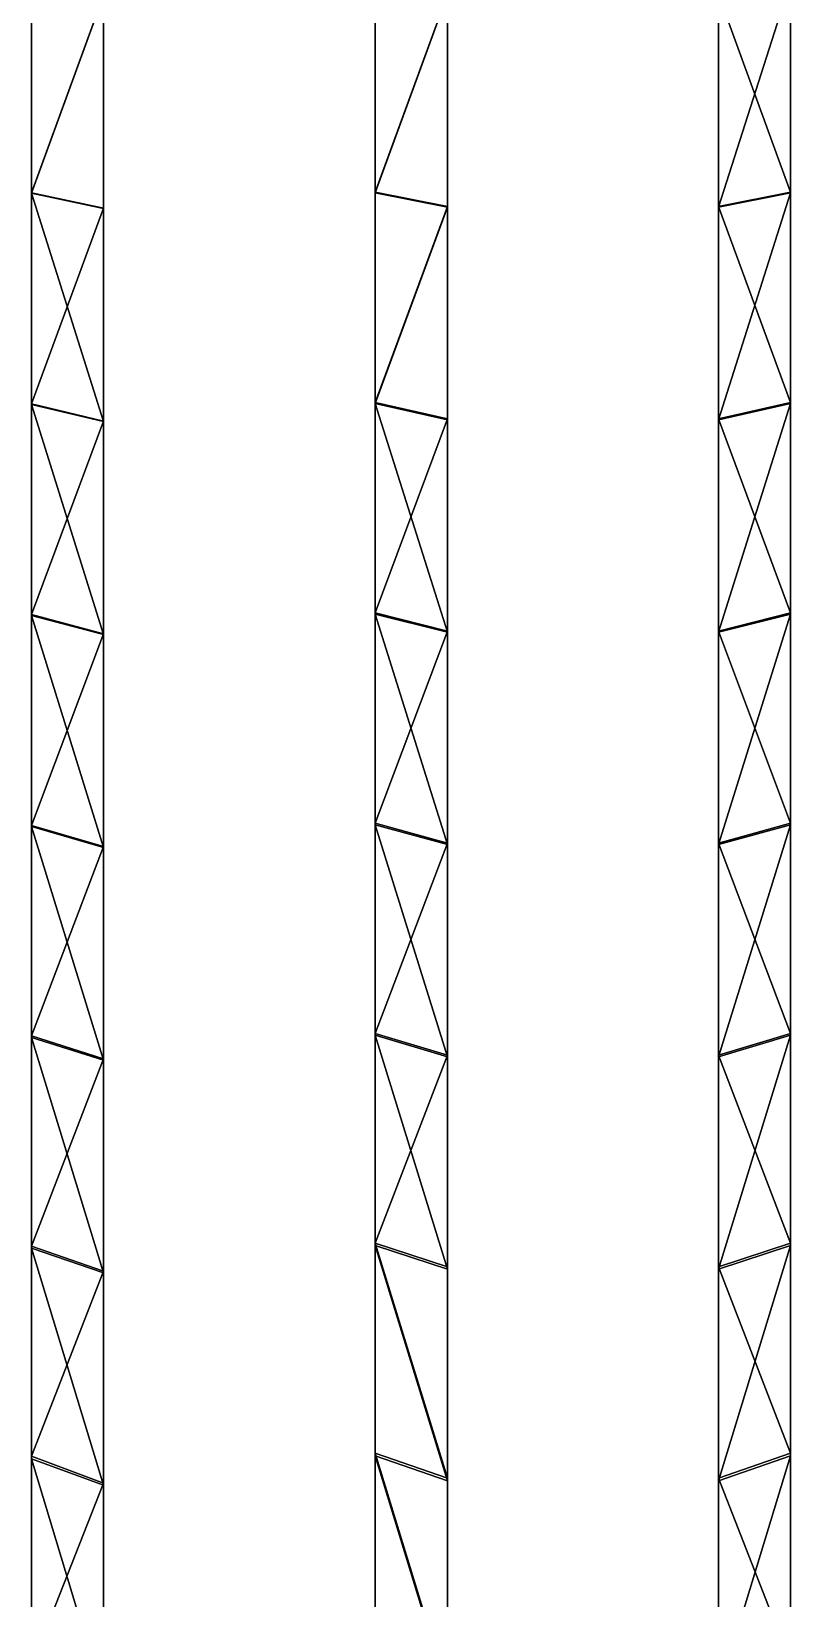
# Model space of a CAD drawing. Header units: inches. Extents: x -754 to 754, y 2181 to 6840.
# Drawn here: x -267 to 13, y 5676 to 6254 of the extents above; entities that cross this region are included whole.
import ezdxf

# ---------------------------------------------------------------- set-up
doc = ezdxf.new("R2010")
doc.units = ezdxf.units.IN
doc.header["$LTSCALE"] = 12.361043
doc.header["$MEASUREMENT"] = 0
for name, color, linetype in [('111', 7, 'CONTINUOUS'), ('112', 7, 'CONTINUOUS'), ('113', 7, 'CONTINUOUS'), ('124', 7, 'CONTINUOUS'), ('126', 7, 'CONTINUOUS'), ('127', 7, 'CONTINUOUS'), ('135', 7, 'CONTINUOUS'), ('137', 7, 'CONTINUOUS'), ('138', 7, 'CONTINUOUS'), ('36', 7, 'CONTINUOUS'), ('40', 7, 'CONTINUOUS'), ('43', 7, 'CONTINUOUS')]:
    doc.layers.add(name, color=color, linetype=linetype)

msp = doc.modelspace()

# ---------------------------------------------------------------- linework, layer by layer
at = {"layer": '111', "color": 7, "linetype": 'CONTINUOUS', "true_color": 0xa89b88}
for points in [[(-13.4, 6267.64, 45729.47), (-13.4, 6189.25, 45727.97), (13.2, 6272.28, 45729.52), (-13.4, 6267.64, 45729.47)], [(-13.4, 6189.25, 45727.97), (13.2, 6194.56, 45728.1), (13.2, 6272.28, 45729.52), (-13.4, 6189.25, 45727.97)], [(-13.4, 6189.25, 45727.97), (-13.4, 6110.88, 45725.5), (13.2, 6194.56, 45728.1), (-13.4, 6189.25, 45727.97)], [(-13.4, 6110.88, 45725.5), (13.2, 6116.85, 45725.72), (13.2, 6194.56, 45728.1), (-13.4, 6110.88, 45725.5)], [(-13.4, 6110.88, 45725.5), (-13.4, 6032.53, 45722.07), (13.2, 6116.85, 45725.72), (-13.4, 6110.88, 45725.5)], [(-13.4, 6032.53, 45722.07), (13.2, 6039.16, 45722.4), (13.2, 6116.85, 45725.72), (-13.4, 6032.53, 45722.07)], [(-13.4, 6032.53, 45722.07), (-13.4, 5954.22, 45717.67), (13.2, 6039.16, 45722.4), (-13.4, 6032.53, 45722.07)], [(-13.4, 5954.22, 45717.67), (13.2, 5961.52, 45718.12), (13.2, 6039.16, 45722.4), (-13.4, 5954.22, 45717.67)], [(-13.4, 5954.22, 45717.67), (-13.4, 5875.97, 45712.31), (13.2, 5961.52, 45718.12), (-13.4, 5954.22, 45717.67)], [(-13.4, 5875.97, 45712.31), (13.2, 5883.93, 45712.9), (13.2, 5961.52, 45718.12), (-13.4, 5875.97, 45712.31)], [(-13.4, 5875.97, 45712.31), (-13.4, 5797.78, 45705.98), (13.2, 5883.93, 45712.9), (-13.4, 5875.97, 45712.31)], [(-13.4, 5797.78, 45705.98), (13.2, 5806.4, 45706.73), (13.2, 5883.93, 45712.9), (-13.4, 5797.78, 45705.98)], [(-13.4, 5797.78, 45705.98), (-13.4, 5719.68, 45698.69), (13.2, 5806.4, 45706.73), (-13.4, 5797.78, 45705.98)], [(-13.4, 5719.68, 45698.69), (13.2, 5728.95, 45699.6), (13.2, 5806.4, 45706.73), (-13.4, 5719.68, 45698.69)], [(-13.4, 5719.68, 45698.69), (-13.4, 5641.67, 45690.43), (13.2, 5728.95, 45699.6), (-13.4, 5719.68, 45698.69)], [(-13.4, 5641.67, 45690.43), (13.2, 5651.6, 45691.54), (13.2, 5728.95, 45699.6), (-13.4, 5641.67, 45690.43)]]:
    msp.add_3dface(points, dxfattribs=at)
at = {"layer": '112', "color": 7, "linetype": 'CONTINUOUS', "true_color": 0xa89b88}
for points in [[(-13.4, 6267.74, 45719.47), (-13.4, 6189.45, 45717.97), (-13.4, 6189.25, 45727.97), (-13.4, 6267.74, 45719.47)], [(-13.4, 6267.64, 45729.47), (-13.4, 6267.74, 45719.47), (-13.4, 6189.25, 45727.97), (-13.4, 6267.64, 45729.47)], [(-13.4, 6189.45, 45717.97), (-13.4, 6111.19, 45715.51), (-13.4, 6110.88, 45725.5), (-13.4, 6189.45, 45717.97)], [(-13.4, 6189.25, 45727.97), (-13.4, 6189.45, 45717.97), (-13.4, 6110.88, 45725.5), (-13.4, 6189.25, 45727.97)], [(-13.4, 6111.19, 45715.51), (-13.4, 6032.96, 45712.08), (-13.4, 6032.53, 45722.07), (-13.4, 6111.19, 45715.51)], [(-13.4, 6110.88, 45725.5), (-13.4, 6111.19, 45715.51), (-13.4, 6032.53, 45722.07), (-13.4, 6110.88, 45725.5)], [(-13.4, 6032.96, 45712.08), (-13.4, 5954.78, 45707.69), (-13.4, 5954.22, 45717.67), (-13.4, 6032.96, 45712.08)], [(-13.4, 6032.53, 45722.07), (-13.4, 6032.96, 45712.08), (-13.4, 5954.22, 45717.67), (-13.4, 6032.53, 45722.07)], [(-13.4, 5954.78, 45707.69), (-13.4, 5876.67, 45702.33), (-13.4, 5875.97, 45712.31), (-13.4, 5954.78, 45707.69)], [(-13.4, 5954.22, 45717.67), (-13.4, 5954.78, 45707.69), (-13.4, 5875.97, 45712.31), (-13.4, 5954.22, 45717.67)], [(-13.4, 5876.67, 45702.33), (-13.4, 5798.62, 45696.02), (-13.4, 5797.78, 45705.98), (-13.4, 5876.67, 45702.33)], [(-13.4, 5875.97, 45712.31), (-13.4, 5876.67, 45702.33), (-13.4, 5797.78, 45705.98), (-13.4, 5875.97, 45712.31)], [(-13.4, 5798.62, 45696.02), (-13.4, 5720.66, 45688.74), (-13.4, 5719.68, 45698.69), (-13.4, 5798.62, 45696.02)], [(-13.4, 5797.78, 45705.98), (-13.4, 5798.62, 45696.02), (-13.4, 5719.68, 45698.69), (-13.4, 5797.78, 45705.98)], [(-13.4, 5720.66, 45688.74), (-13.4, 5642.8, 45680.5), (-13.4, 5719.68, 45698.69), (-13.4, 5720.66, 45688.74)], [(-13.4, 5719.68, 45698.69), (-13.4, 5642.8, 45680.5), (-13.4, 5641.67, 45690.43), (-13.4, 5719.68, 45698.69)]]:
    msp.add_3dface(points, dxfattribs=at)
at = {"layer": '113', "color": 7, "linetype": 'CONTINUOUS', "true_color": 0xa89b88}
for points in [[(13.2, 6194.8, 45718.1), (13.2, 6272.4, 45719.53), (13.2, 6194.56, 45728.1), (13.2, 6194.8, 45718.1)], [(13.2, 6194.56, 45728.1), (13.2, 6272.4, 45719.53), (13.2, 6272.28, 45729.52), (13.2, 6194.56, 45728.1)], [(13.2, 6117.22, 45715.73), (13.2, 6194.8, 45718.1), (13.2, 6116.85, 45725.72), (13.2, 6117.22, 45715.73)], [(13.2, 6116.85, 45725.72), (13.2, 6194.8, 45718.1), (13.2, 6194.56, 45728.1), (13.2, 6116.85, 45725.72)], [(13.2, 6039.66, 45712.41), (13.2, 6117.22, 45715.73), (13.2, 6039.16, 45722.4), (13.2, 6039.66, 45712.41)], [(13.2, 6039.16, 45722.4), (13.2, 6117.22, 45715.73), (13.2, 6116.85, 45725.72), (13.2, 6039.16, 45722.4)], [(13.2, 5962.13, 45708.14), (13.2, 6039.66, 45712.41), (13.2, 5961.52, 45718.12), (13.2, 5962.13, 45708.14)], [(13.2, 5961.52, 45718.12), (13.2, 6039.66, 45712.41), (13.2, 6039.16, 45722.4), (13.2, 5961.52, 45718.12)], [(13.2, 5884.66, 45702.93), (13.2, 5962.13, 45708.14), (13.2, 5883.93, 45712.9), (13.2, 5884.66, 45702.93)], [(13.2, 5883.93, 45712.9), (13.2, 5962.13, 45708.14), (13.2, 5961.52, 45718.12), (13.2, 5883.93, 45712.9)], [(13.2, 5807.26, 45696.76), (13.2, 5884.66, 45702.93), (13.2, 5883.93, 45712.9), (13.2, 5807.26, 45696.76)], [(13.2, 5806.4, 45706.73), (13.2, 5807.26, 45696.76), (13.2, 5883.93, 45712.9), (13.2, 5806.4, 45706.73)], [(13.2, 5729.93, 45689.65), (13.2, 5807.26, 45696.76), (13.2, 5806.4, 45706.73), (13.2, 5729.93, 45689.65)], [(13.2, 5728.95, 45699.6), (13.2, 5729.93, 45689.65), (13.2, 5806.4, 45706.73), (13.2, 5728.95, 45699.6)], [(13.2, 5652.7, 45681.6), (13.2, 5729.93, 45689.65), (13.2, 5728.95, 45699.6), (13.2, 5652.7, 45681.6)], [(13.2, 5651.6, 45691.54), (13.2, 5652.7, 45681.6), (13.2, 5728.95, 45699.6), (13.2, 5651.6, 45691.54)]]:
    msp.add_3dface(points, dxfattribs=at)
at = {"layer": '124', "color": 7, "linetype": 'CONTINUOUS', "true_color": 0xa89b88}
for points in [[(-113.3, 6267.64, 45729.47), (-139.9, 6272.28, 45729.52), (-139.9, 6194.56, 45728.1), (-113.3, 6267.64, 45729.47)], [(-113.3, 6189.25, 45727.97), (-113.3, 6267.64, 45729.47), (-139.9, 6194.56, 45728.1), (-113.3, 6189.25, 45727.97)], [(-113.3, 6189.25, 45727.97), (-139.9, 6194.56, 45728.1), (-139.9, 6116.85, 45725.72), (-113.3, 6189.25, 45727.97)], [(-113.3, 6110.88, 45725.5), (-113.3, 6189.25, 45727.97), (-139.9, 6116.85, 45725.72), (-113.3, 6110.88, 45725.5)], [(-113.3, 6032.53, 45722.07), (-113.3, 6110.88, 45725.5), (-139.9, 6116.85, 45725.72), (-113.3, 6032.53, 45722.07)], [(-113.3, 6032.53, 45722.07), (-139.9, 6116.85, 45725.72), (-139.9, 6039.17, 45722.4), (-113.3, 6032.53, 45722.07)], [(-113.3, 5954.22, 45717.67), (-113.3, 6032.53, 45722.07), (-139.9, 6039.17, 45722.4), (-113.3, 5954.22, 45717.67)], [(-113.3, 5954.22, 45717.67), (-139.9, 6039.17, 45722.4), (-139.9, 5961.52, 45718.12), (-113.3, 5954.22, 45717.67)], [(-113.3, 5875.97, 45712.31), (-113.3, 5954.22, 45717.67), (-139.9, 5961.52, 45718.12), (-113.3, 5875.97, 45712.31)], [(-113.3, 5875.97, 45712.31), (-139.9, 5961.52, 45718.12), (-139.9, 5883.93, 45712.9), (-113.3, 5875.97, 45712.31)], [(-113.3, 5797.78, 45705.98), (-113.3, 5875.97, 45712.31), (-139.9, 5883.93, 45712.9), (-113.3, 5797.78, 45705.98)], [(-113.3, 5797.78, 45705.98), (-139.9, 5883.93, 45712.9), (-139.9, 5806.4, 45706.73), (-113.3, 5797.78, 45705.98)], [(-113.3, 5719.68, 45698.69), (-113.3, 5797.78, 45705.98), (-139.9, 5806.4, 45706.73), (-113.3, 5719.68, 45698.69)], [(-113.3, 5719.68, 45698.69), (-139.9, 5806.4, 45706.73), (-139.9, 5728.96, 45699.61), (-113.3, 5719.68, 45698.69)], [(-113.3, 5641.67, 45690.43), (-113.3, 5719.68, 45698.69), (-139.9, 5728.96, 45699.61), (-113.3, 5641.67, 45690.43)], [(-113.3, 5641.67, 45690.43), (-139.9, 5728.96, 45699.61), (-139.9, 5651.61, 45691.54), (-113.3, 5641.67, 45690.43)]]:
    msp.add_3dface(points, dxfattribs=at)
at = {"layer": '126', "color": 7, "linetype": 'CONTINUOUS', "true_color": 0xa89b88}
for points in [[(-113.3, 6189.45, 45717.97), (-113.3, 6267.74, 45719.47), (-113.3, 6189.25, 45727.97), (-113.3, 6189.45, 45717.97)], [(-113.3, 6189.25, 45727.97), (-113.3, 6267.74, 45719.47), (-113.3, 6267.64, 45729.47), (-113.3, 6189.25, 45727.97)], [(-113.3, 6111.19, 45715.51), (-113.3, 6189.45, 45717.97), (-113.3, 6110.88, 45725.5), (-113.3, 6111.19, 45715.51)], [(-113.3, 6110.88, 45725.5), (-113.3, 6189.45, 45717.97), (-113.3, 6189.25, 45727.97), (-113.3, 6110.88, 45725.5)], [(-113.3, 6032.96, 45712.08), (-113.3, 6111.19, 45715.51), (-113.3, 6032.53, 45722.07), (-113.3, 6032.96, 45712.08)], [(-113.3, 6032.53, 45722.07), (-113.3, 6111.19, 45715.51), (-113.3, 6110.88, 45725.5), (-113.3, 6032.53, 45722.07)], [(-113.3, 5954.78, 45707.69), (-113.3, 6032.96, 45712.08), (-113.3, 5954.22, 45717.67), (-113.3, 5954.78, 45707.69)], [(-113.3, 5954.22, 45717.67), (-113.3, 6032.96, 45712.08), (-113.3, 6032.53, 45722.07), (-113.3, 5954.22, 45717.67)], [(-113.3, 5876.67, 45702.33), (-113.3, 5954.78, 45707.69), (-113.3, 5875.97, 45712.31), (-113.3, 5876.67, 45702.33)], [(-113.3, 5875.97, 45712.31), (-113.3, 5954.78, 45707.69), (-113.3, 5954.22, 45717.67), (-113.3, 5875.97, 45712.31)], [(-113.3, 5798.62, 45696.02), (-113.3, 5876.67, 45702.33), (-113.3, 5797.78, 45705.98), (-113.3, 5798.62, 45696.02)], [(-113.3, 5797.78, 45705.98), (-113.3, 5876.67, 45702.33), (-113.3, 5875.97, 45712.31), (-113.3, 5797.78, 45705.98)], [(-113.3, 5720.66, 45688.74), (-113.3, 5798.62, 45696.02), (-113.3, 5719.68, 45698.69), (-113.3, 5720.66, 45688.74)], [(-113.3, 5719.68, 45698.69), (-113.3, 5798.62, 45696.02), (-113.3, 5797.78, 45705.98), (-113.3, 5719.68, 45698.69)], [(-113.3, 5642.8, 45680.5), (-113.3, 5720.66, 45688.74), (-113.3, 5641.67, 45690.43), (-113.3, 5642.8, 45680.5)], [(-113.3, 5641.67, 45690.43), (-113.3, 5720.66, 45688.74), (-113.3, 5719.68, 45698.69), (-113.3, 5641.67, 45690.43)]]:
    msp.add_3dface(points, dxfattribs=at)
at = {"layer": '127', "color": 7, "linetype": 'CONTINUOUS', "true_color": 0xa89b88}
for points in [[(-139.9, 6272.4, 45719.53), (-139.9, 6194.8, 45718.1), (-139.9, 6272.28, 45729.52), (-139.9, 6272.4, 45719.53)], [(-139.9, 6272.28, 45729.52), (-139.9, 6194.8, 45718.1), (-139.9, 6194.56, 45728.1), (-139.9, 6272.28, 45729.52)], [(-139.9, 6194.8, 45718.1), (-139.9, 6117.22, 45715.73), (-139.9, 6194.56, 45728.1), (-139.9, 6194.8, 45718.1)], [(-139.9, 6194.56, 45728.1), (-139.9, 6117.22, 45715.73), (-139.9, 6116.85, 45725.72), (-139.9, 6194.56, 45728.1)], [(-139.9, 6117.22, 45715.73), (-139.9, 6039.66, 45712.41), (-139.9, 6116.85, 45725.72), (-139.9, 6117.22, 45715.73)], [(-139.9, 6116.85, 45725.72), (-139.9, 6039.66, 45712.41), (-139.9, 6039.17, 45722.4), (-139.9, 6116.85, 45725.72)], [(-139.9, 6039.66, 45712.41), (-139.9, 5962.13, 45708.14), (-139.9, 6039.17, 45722.4), (-139.9, 6039.66, 45712.41)], [(-139.9, 6039.17, 45722.4), (-139.9, 5962.13, 45708.14), (-139.9, 5961.52, 45718.12), (-139.9, 6039.17, 45722.4)], [(-139.9, 5962.13, 45708.14), (-139.9, 5884.66, 45702.93), (-139.9, 5961.52, 45718.12), (-139.9, 5962.13, 45708.14)], [(-139.9, 5961.52, 45718.12), (-139.9, 5884.66, 45702.93), (-139.9, 5883.93, 45712.9), (-139.9, 5961.52, 45718.12)], [(-139.9, 5884.66, 45702.93), (-139.9, 5807.26, 45696.76), (-139.9, 5883.93, 45712.9), (-139.9, 5884.66, 45702.93)], [(-139.9, 5883.93, 45712.9), (-139.9, 5807.26, 45696.76), (-139.9, 5806.4, 45706.73), (-139.9, 5883.93, 45712.9)], [(-139.9, 5807.26, 45696.76), (-139.9, 5729.93, 45689.65), (-139.9, 5806.4, 45706.73), (-139.9, 5807.26, 45696.76)], [(-139.9, 5806.4, 45706.73), (-139.9, 5729.93, 45689.65), (-139.9, 5728.96, 45699.61), (-139.9, 5806.4, 45706.73)], [(-139.9, 5729.93, 45689.65), (-139.9, 5652.7, 45681.6), (-139.9, 5728.96, 45699.61), (-139.9, 5729.93, 45689.65)], [(-139.9, 5728.96, 45699.61), (-139.9, 5652.7, 45681.6), (-139.9, 5651.61, 45691.54), (-139.9, 5728.96, 45699.61)]]:
    msp.add_3dface(points, dxfattribs=at)
at = {"layer": '135', "color": 7, "linetype": 'CONTINUOUS', "true_color": 0xa89b88}
for points in [[(-240, 6267.3, 45729.46), (-266.6, 6272.17, 45729.52), (-266.6, 6194.34, 45728.09), (-240, 6267.3, 45729.46)], [(-240, 6188.76, 45727.95), (-240, 6267.3, 45729.46), (-266.6, 6194.34, 45728.09), (-240, 6188.76, 45727.95)], [(-240, 6110.22, 45725.47), (-240, 6188.76, 45727.95), (-266.6, 6194.34, 45728.09), (-240, 6110.22, 45725.47)], [(-240, 6110.22, 45725.47), (-266.6, 6194.34, 45728.09), (-266.6, 6116.49, 45725.7), (-240, 6110.22, 45725.47)], [(-240, 6031.68, 45722.01), (-240, 6110.22, 45725.47), (-266.6, 6116.49, 45725.7), (-240, 6031.68, 45722.01)], [(-240, 6031.68, 45722.01), (-266.6, 6116.49, 45725.7), (-266.6, 6038.66, 45722.36), (-240, 6031.68, 45722.01)], [(-240, 5953.17, 45717.59), (-240, 6031.68, 45722.01), (-266.6, 6038.66, 45722.36), (-240, 5953.17, 45717.59)], [(-240, 5953.17, 45717.59), (-266.6, 6038.66, 45722.36), (-266.6, 5960.85, 45718.07), (-240, 5953.17, 45717.59)], [(-240, 5874.73, 45712.19), (-240, 5953.17, 45717.59), (-266.6, 5960.85, 45718.07), (-240, 5874.73, 45712.19)], [(-240, 5874.73, 45712.19), (-266.6, 5960.85, 45718.07), (-266.6, 5883.1, 45712.82), (-240, 5874.73, 45712.19)], [(-240, 5796.35, 45705.83), (-240, 5874.73, 45712.19), (-266.6, 5883.1, 45712.82), (-240, 5796.35, 45705.83)], [(-240, 5796.35, 45705.83), (-266.6, 5883.1, 45712.82), (-266.6, 5805.41, 45706.62), (-240, 5796.35, 45705.83)], [(-240, 5718.04, 45698.5), (-240, 5796.35, 45705.83), (-266.6, 5805.41, 45706.62), (-240, 5718.04, 45698.5)], [(-240, 5718.04, 45698.5), (-266.6, 5805.41, 45706.62), (-266.6, 5727.8, 45699.47), (-240, 5718.04, 45698.5)], [(-240, 5639.81, 45690.2), (-240, 5718.04, 45698.5), (-266.6, 5727.8, 45699.47), (-240, 5639.81, 45690.2)], [(-240, 5639.81, 45690.2), (-266.6, 5727.8, 45699.47), (-266.6, 5650.26, 45691.37), (-240, 5639.81, 45690.2)]]:
    msp.add_3dface(points, dxfattribs=at)
at = {"layer": '137', "color": 7, "linetype": 'CONTINUOUS', "true_color": 0xa89b88}
for points in [[(-240, 6188.85, 45717.96), (-240, 6267.34, 45719.46), (-240, 6188.76, 45727.95), (-240, 6188.85, 45717.96)], [(-240, 6188.76, 45727.95), (-240, 6267.34, 45719.46), (-240, 6267.3, 45729.46), (-240, 6188.76, 45727.95)], [(-240, 6110.39, 45715.48), (-240, 6188.85, 45717.96), (-240, 6110.22, 45725.47), (-240, 6110.39, 45715.48)], [(-240, 6110.22, 45725.47), (-240, 6188.85, 45717.96), (-240, 6188.76, 45727.95), (-240, 6110.22, 45725.47)], [(-240, 6031.96, 45712.03), (-240, 6110.39, 45715.48), (-240, 6031.68, 45722.01), (-240, 6031.96, 45712.03)], [(-240, 6031.68, 45722.01), (-240, 6110.39, 45715.48), (-240, 6110.22, 45725.47), (-240, 6031.68, 45722.01)], [(-240, 5953.57, 45707.61), (-240, 6031.96, 45712.03), (-240, 5953.17, 45717.59), (-240, 5953.57, 45707.61)], [(-240, 5953.17, 45717.59), (-240, 6031.96, 45712.03), (-240, 6031.68, 45722.01), (-240, 5953.17, 45717.59)], [(-240, 5875.26, 45702.23), (-240, 5953.57, 45707.61), (-240, 5874.73, 45712.19), (-240, 5875.26, 45702.23)], [(-240, 5874.73, 45712.19), (-240, 5953.57, 45707.61), (-240, 5953.17, 45717.59), (-240, 5874.73, 45712.19)], [(-240, 5797.03, 45695.88), (-240, 5875.26, 45702.23), (-240, 5796.35, 45705.83), (-240, 5797.03, 45695.88)], [(-240, 5796.35, 45705.83), (-240, 5875.26, 45702.23), (-240, 5874.73, 45712.19), (-240, 5796.35, 45705.83)], [(-240, 5718.88, 45688.56), (-240, 5797.03, 45695.88), (-240, 5718.04, 45698.5), (-240, 5718.88, 45688.56)], [(-240, 5718.04, 45698.5), (-240, 5797.03, 45695.88), (-240, 5796.35, 45705.83), (-240, 5718.04, 45698.5)], [(-240, 5640.81, 45680.27), (-240, 5718.88, 45688.56), (-240, 5639.81, 45690.2), (-240, 5640.81, 45680.27)], [(-240, 5639.81, 45690.2), (-240, 5718.88, 45688.56), (-240, 5718.04, 45698.5), (-240, 5639.81, 45690.2)]]:
    msp.add_3dface(points, dxfattribs=at)
at = {"layer": '138', "color": 7, "linetype": 'CONTINUOUS', "true_color": 0xa89b88}
for points in [[(-266.6, 6272.24, 45719.52), (-266.6, 6194.48, 45718.09), (-266.6, 6194.34, 45728.09), (-266.6, 6272.24, 45719.52)], [(-266.6, 6272.17, 45729.52), (-266.6, 6272.24, 45719.52), (-266.6, 6194.34, 45728.09), (-266.6, 6272.17, 45729.52)], [(-266.6, 6194.48, 45718.09), (-266.6, 6116.73, 45715.71), (-266.6, 6116.49, 45725.7), (-266.6, 6194.48, 45718.09)], [(-266.6, 6194.34, 45728.09), (-266.6, 6194.48, 45718.09), (-266.6, 6116.49, 45725.7), (-266.6, 6194.34, 45728.09)], [(-266.6, 6116.73, 45715.71), (-266.6, 6039.01, 45712.38), (-266.6, 6038.66, 45722.36), (-266.6, 6116.73, 45715.71)], [(-266.6, 6116.49, 45725.7), (-266.6, 6116.73, 45715.71), (-266.6, 6038.66, 45722.36), (-266.6, 6116.49, 45725.7)], [(-266.6, 6039.01, 45712.38), (-266.6, 5961.34, 45708.09), (-266.6, 5960.85, 45718.07), (-266.6, 6039.01, 45712.38)], [(-266.6, 6038.66, 45722.36), (-266.6, 6039.01, 45712.38), (-266.6, 5960.85, 45718.07), (-266.6, 6038.66, 45722.36)], [(-266.6, 5961.34, 45708.09), (-266.6, 5883.73, 45702.86), (-266.6, 5883.1, 45712.82), (-266.6, 5961.34, 45708.09)], [(-266.6, 5960.85, 45718.07), (-266.6, 5961.34, 45708.09), (-266.6, 5883.1, 45712.82), (-266.6, 5960.85, 45718.07)], [(-266.6, 5883.73, 45702.86), (-266.6, 5806.19, 45696.67), (-266.6, 5805.41, 45706.62), (-266.6, 5883.73, 45702.86)], [(-266.6, 5883.1, 45712.82), (-266.6, 5883.73, 45702.86), (-266.6, 5805.41, 45706.62), (-266.6, 5883.1, 45712.82)], [(-266.6, 5806.19, 45696.67), (-266.6, 5728.73, 45689.53), (-266.6, 5727.8, 45699.47), (-266.6, 5806.19, 45696.67)], [(-266.6, 5805.41, 45706.62), (-266.6, 5806.19, 45696.67), (-266.6, 5727.8, 45699.47), (-266.6, 5805.41, 45706.62)], [(-266.6, 5728.73, 45689.53), (-266.6, 5651.34, 45681.45), (-266.6, 5650.26, 45691.37), (-266.6, 5728.73, 45689.53)], [(-266.6, 5727.8, 45699.47), (-266.6, 5728.73, 45689.53), (-266.6, 5650.26, 45691.37), (-266.6, 5727.8, 45699.47)]]:
    msp.add_3dface(points, dxfattribs=at)
at = {"layer": '36', "color": 7, "linetype": 'CONTINUOUS', "true_color": 0xa89b88}
for points in [[(13.2, 6272.4, 45719.53), (13.2, 6194.8, 45718.1), (-13.4, 6267.74, 45719.47), (13.2, 6272.4, 45719.53)], [(-13.4, 6267.74, 45719.47), (13.2, 6194.8, 45718.1), (-13.4, 6189.45, 45717.97), (-13.4, 6267.74, 45719.47)], [(13.2, 6194.8, 45718.1), (13.2, 6117.22, 45715.73), (-13.4, 6189.45, 45717.97), (13.2, 6194.8, 45718.1)], [(-13.4, 6189.45, 45717.97), (13.2, 6117.22, 45715.73), (-13.4, 6111.19, 45715.51), (-13.4, 6189.45, 45717.97)], [(13.2, 6117.22, 45715.73), (13.2, 6039.66, 45712.41), (-13.4, 6111.19, 45715.51), (13.2, 6117.22, 45715.73)], [(-13.4, 6111.19, 45715.51), (13.2, 6039.66, 45712.41), (-13.4, 6032.96, 45712.08), (-13.4, 6111.19, 45715.51)], [(13.2, 6039.66, 45712.41), (13.2, 5962.13, 45708.14), (-13.4, 6032.96, 45712.08), (13.2, 6039.66, 45712.41)], [(-13.4, 6032.96, 45712.08), (13.2, 5962.13, 45708.14), (-13.4, 5954.78, 45707.69), (-13.4, 6032.96, 45712.08)], [(13.2, 5962.13, 45708.14), (13.2, 5884.66, 45702.93), (-13.4, 5954.78, 45707.69), (13.2, 5962.13, 45708.14)], [(-13.4, 5954.78, 45707.69), (13.2, 5884.66, 45702.93), (-13.4, 5876.67, 45702.33), (-13.4, 5954.78, 45707.69)], [(13.2, 5884.66, 45702.93), (13.2, 5807.26, 45696.76), (-13.4, 5876.67, 45702.33), (13.2, 5884.66, 45702.93)], [(-13.4, 5876.67, 45702.33), (13.2, 5807.26, 45696.76), (-13.4, 5798.62, 45696.02), (-13.4, 5876.67, 45702.33)], [(13.2, 5807.26, 45696.76), (13.2, 5729.93, 45689.65), (-13.4, 5798.62, 45696.02), (13.2, 5807.26, 45696.76)], [(-13.4, 5798.62, 45696.02), (13.2, 5729.93, 45689.65), (-13.4, 5720.66, 45688.74), (-13.4, 5798.62, 45696.02)], [(13.2, 5729.93, 45689.65), (13.2, 5652.7, 45681.6), (-13.4, 5720.66, 45688.74), (13.2, 5729.93, 45689.65)], [(-13.4, 5720.66, 45688.74), (13.2, 5652.7, 45681.6), (-13.4, 5642.8, 45680.5), (-13.4, 5720.66, 45688.74)]]:
    msp.add_3dface(points, dxfattribs=at)
at = {"layer": '40', "color": 7, "linetype": 'CONTINUOUS', "true_color": 0xa89b88}
for points in [[(-139.9, 6272.4, 45719.53), (-113.3, 6267.74, 45719.47), (-139.9, 6194.8, 45718.1), (-139.9, 6272.4, 45719.53)], [(-113.3, 6267.74, 45719.47), (-113.3, 6189.45, 45717.97), (-139.9, 6194.8, 45718.1), (-113.3, 6267.74, 45719.47)], [(-139.9, 6194.8, 45718.1), (-113.3, 6189.45, 45717.97), (-139.9, 6117.22, 45715.73), (-139.9, 6194.8, 45718.1)], [(-113.3, 6189.45, 45717.97), (-113.3, 6111.19, 45715.51), (-139.9, 6117.22, 45715.73), (-113.3, 6189.45, 45717.97)], [(-139.9, 6117.22, 45715.73), (-113.3, 6111.19, 45715.51), (-139.9, 6039.66, 45712.41), (-139.9, 6117.22, 45715.73)], [(-113.3, 6111.19, 45715.51), (-113.3, 6032.96, 45712.08), (-139.9, 6039.66, 45712.41), (-113.3, 6111.19, 45715.51)], [(-139.9, 6039.66, 45712.41), (-113.3, 6032.96, 45712.08), (-139.9, 5962.13, 45708.14), (-139.9, 6039.66, 45712.41)], [(-113.3, 6032.96, 45712.08), (-113.3, 5954.78, 45707.69), (-139.9, 5962.13, 45708.14), (-113.3, 6032.96, 45712.08)], [(-139.9, 5962.13, 45708.14), (-113.3, 5954.78, 45707.69), (-139.9, 5884.66, 45702.93), (-139.9, 5962.13, 45708.14)], [(-113.3, 5954.78, 45707.69), (-113.3, 5876.67, 45702.33), (-139.9, 5884.66, 45702.93), (-113.3, 5954.78, 45707.69)], [(-139.9, 5884.66, 45702.93), (-113.3, 5876.67, 45702.33), (-139.9, 5807.26, 45696.76), (-139.9, 5884.66, 45702.93)], [(-113.3, 5876.67, 45702.33), (-113.3, 5798.62, 45696.02), (-139.9, 5807.26, 45696.76), (-113.3, 5876.67, 45702.33)], [(-113.3, 5798.62, 45696.02), (-113.3, 5720.66, 45688.74), (-139.9, 5807.26, 45696.76), (-113.3, 5798.62, 45696.02)], [(-139.9, 5807.26, 45696.76), (-113.3, 5720.66, 45688.74), (-139.9, 5729.93, 45689.65), (-139.9, 5807.26, 45696.76)], [(-113.3, 5720.66, 45688.74), (-113.3, 5642.8, 45680.5), (-139.9, 5729.93, 45689.65), (-113.3, 5720.66, 45688.74)], [(-139.9, 5729.93, 45689.65), (-113.3, 5642.8, 45680.5), (-139.9, 5652.7, 45681.6), (-139.9, 5729.93, 45689.65)]]:
    msp.add_3dface(points, dxfattribs=at)
at = {"layer": '43', "color": 7, "linetype": 'CONTINUOUS', "true_color": 0xa89b88}
for points in [[(-266.6, 6272.24, 45719.52), (-240, 6267.34, 45719.46), (-266.6, 6194.48, 45718.09), (-266.6, 6272.24, 45719.52)], [(-240, 6267.34, 45719.46), (-240, 6188.85, 45717.96), (-266.6, 6194.48, 45718.09), (-240, 6267.34, 45719.46)], [(-266.6, 6194.48, 45718.09), (-240, 6188.85, 45717.96), (-266.6, 6116.73, 45715.71), (-266.6, 6194.48, 45718.09)], [(-240, 6188.85, 45717.96), (-240, 6110.39, 45715.48), (-266.6, 6116.73, 45715.71), (-240, 6188.85, 45717.96)], [(-266.6, 6116.73, 45715.71), (-240, 6110.39, 45715.48), (-266.6, 6039.01, 45712.38), (-266.6, 6116.73, 45715.71)], [(-240, 6110.39, 45715.48), (-240, 6031.96, 45712.03), (-266.6, 6039.01, 45712.38), (-240, 6110.39, 45715.48)], [(-266.6, 6039.01, 45712.38), (-240, 6031.96, 45712.03), (-266.6, 5961.34, 45708.09), (-266.6, 6039.01, 45712.38)], [(-240, 6031.96, 45712.03), (-240, 5953.57, 45707.61), (-266.6, 5961.34, 45708.09), (-240, 6031.96, 45712.03)], [(-266.6, 5961.34, 45708.09), (-240, 5953.57, 45707.61), (-266.6, 5883.73, 45702.86), (-266.6, 5961.34, 45708.09)], [(-240, 5953.57, 45707.61), (-240, 5875.26, 45702.23), (-266.6, 5883.73, 45702.86), (-240, 5953.57, 45707.61)], [(-266.6, 5883.73, 45702.86), (-240, 5875.26, 45702.23), (-266.6, 5806.19, 45696.67), (-266.6, 5883.73, 45702.86)], [(-240, 5875.26, 45702.23), (-240, 5797.03, 45695.88), (-266.6, 5806.19, 45696.67), (-240, 5875.26, 45702.23)], [(-266.6, 5806.19, 45696.67), (-240, 5797.03, 45695.88), (-266.6, 5728.73, 45689.53), (-266.6, 5806.19, 45696.67)], [(-240, 5797.03, 45695.88), (-240, 5718.88, 45688.56), (-266.6, 5728.73, 45689.53), (-240, 5797.03, 45695.88)], [(-266.6, 5728.73, 45689.53), (-240, 5718.88, 45688.56), (-266.6, 5651.34, 45681.45), (-266.6, 5728.73, 45689.53)], [(-240, 5718.88, 45688.56), (-240, 5640.81, 45680.27), (-266.6, 5651.34, 45681.45), (-240, 5718.88, 45688.56)]]:
    msp.add_3dface(points, dxfattribs=at)

doc.saveas('drawing.dxf')
